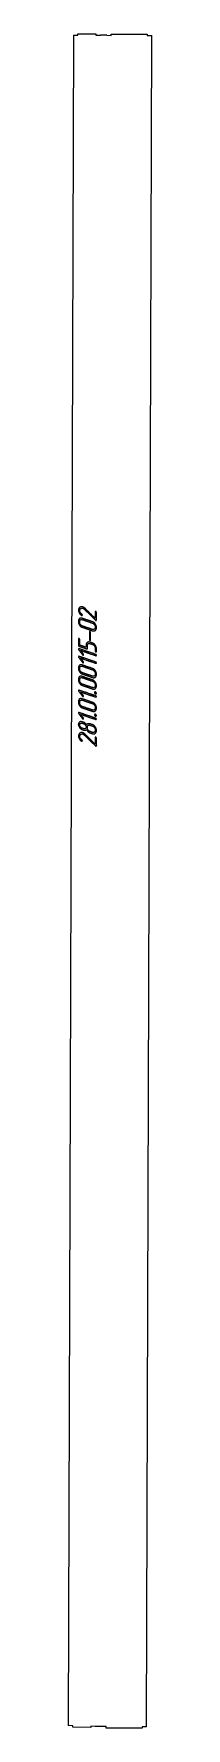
# Model space of a CAD drawing. Header units: millimetres. Extents: x -6 to 87, y -1 to 1880.
import ezdxf

# ---------------------------------------------------------------- set-up
doc = ezdxf.new("R2010")
doc.units = ezdxf.units.MM
doc.linetypes.add('K5LT_BASIC', pattern=[0])
doc.layers.add('Engraving', color=7, linetype='Continuous')

msp = doc.modelspace()

# ---------------------------------------------------------------- linework, layer by layer
at = {"color": 143, "linetype": 'K5LT_BASIC', "lineweight": 15, "true_color": 0x33acca}
for p, q in [((0, 1878.8), (-5.6, 1.5)), ((0, 1878.8), (5, 1878.8)), ((5, 1880.3), (25, 1880.2)), ((5, 1878.8), (5, 1880.3)), ((25, 1880.2), (25, 1878.7)), ((25, 1878.7), (30, 1878.7)), ((37.1, 1878.7), (30, 1878.7)), ((37.1, 1878.7), (42.1, 1878.6)), ((42.1, 1880.1), (82.1, 1880)), ((42.1, 1878.6), (42.1, 1880.1)), ((81.5, 0.3), (87.1, 1878.5)), ((82.1, 1880), (82.1, 1878.5)), ((82.1, 1878.5), (87.1, 1878.5)), ((-0.6, 1.4), (-5.6, 1.5)), ((-0.6, -0.1), (-0.6, 1.4)), ((24.4, 0.6), (19.4, 0.8)), ((19.4, 0.8), (19.4, -0.7)), ((36.5, 0.4), (31.5, 0.4)), ((36.5, -1.1), (36.5, 0.4)), ((81.5, 0.3), (76.5, 0.3)), ((76.5, 0.3), (76.5, -1.2)), ((19.4, -0.7), (-0.6, -0.1)), ((76.5, -1.2), (36.5, -1.1))]:
    msp.add_line(p, q, dxfattribs=at)
msp.add_open_spline([(31.5, 0.4), (31.2, 0.4), (30.6, 0.4), (29.7, 0.4), (28.8, 0.4), (27.9, 0.5), (27.1, 0.5), (26.2, 0.5), (25.3, 0.6), (24.7, 0.6), (24.4, 0.6)], degree=3, dxfattribs=at)
at = {"layer": 'Engraving', "color": 143, "linetype": 'K5LT_BASIC', "lineweight": 15, "true_color": 0x33acca}
for points, knots in [([(25.6, 1237.9), (25.6, 1233.6), (25.6, 1229.4), (25.6, 1229.1), (25.4, 1229), (25.1, 1228.8), (24.8, 1228.9), (24.6, 1229), (24.5, 1229.2), (18.6, 1235.1), (12.7, 1241), (12.4, 1241.2), (12.1, 1241.4), (11.9, 1241.6), (11.6, 1241.8), (11.1, 1242.2), (10.6, 1242.4), (9.1, 1242.8), (8.1, 1242), (7.7, 1241.7), (7.4, 1241.1), (7.1, 1240.5), (7.1, 1239.7), (7.1, 1238.8), (7.7, 1237.7), (8.2, 1236.7), (9.5, 1235.7), (9.8, 1235.6), (9.9, 1235.4), (10, 1235.2), (10, 1234.9), (10, 1234.6), (9.8, 1234.5), (9.6, 1234.3), (9.3, 1234.4), (9.2, 1234.5), (9.1, 1234.6), (7.3, 1235.7), (6.5, 1237.3), (5.7, 1238.7), (5.7, 1240.2), (5.7, 1242.2), (7.1, 1243.3), (8.5, 1244.5), (10.6, 1243.8), (11.3, 1243.6), (11.9, 1243.1), (12.6, 1242.7), (13.5, 1241.9), (18.8, 1236.5), (24.2, 1231.2), (24.2, 1234.8), (24.2, 1238.4), (24.2, 1238.6), (24.4, 1238.8), (24.6, 1238.9), (24.9, 1238.8), (25.1, 1238.7), (25.4, 1238.5), (25.6, 1238.2), (25.6, 1237.9)], [0, 0, 0, 3.047826, 3.047826, 3.226196, 3.226196, 3.425035, 3.425035, 3.570989, 3.570989, 9.561221, 9.561221, 9.825724, 9.825724, 10.050668, 10.050668, 10.473601, 10.473601, 11.396415, 11.396415, 11.832946, 11.832946, 12.317549, 12.317549, 13.072233, 13.072233, 14.062635, 14.062635, 14.240973, 14.240973, 14.40613, 14.40613, 14.588981, 14.588981, 14.779051, 14.779051, 14.881829, 14.881829, 16.249197, 16.249197, 17.325971, 17.325971, 18.610175, 18.610175, 19.935785, 19.935785, 20.483021, 20.483021, 21.195978, 21.195978, 26.62229, 26.62229, 29.191003, 29.191003, 29.365522, 29.365522, 29.547183, 29.547183, 29.763638, 29.763638, 30, 30, 30]), ([(21.3, 1227.4), (23.1, 1226.8), (24.3, 1225.1), (25.6, 1223.4), (25.6, 1221.6), (25.6, 1220.9), (25.6, 1220.2), (25.6, 1218.6), (24.3, 1217.7), (23.1, 1216.8), (21.3, 1217.4), (15.6, 1219.3), (9.9, 1221.3), (8.2, 1221.8), (7, 1223.5), (5.7, 1225.2), (5.7, 1227), (5.7, 1227.7), (5.7, 1228.4), (5.7, 1230.2), (6.9, 1231), (8.2, 1231.8), (9.9, 1231.2), (15.6, 1229.3), (21.3, 1227.4)], [0, 0, 0, 0.846521, 0.846521, 1.674424, 1.674424, 1.989042, 1.989042, 2.637777, 2.637777, 3.338641, 3.338641, 5.996422, 5.996422, 6.83575, 6.83575, 7.667338, 7.667338, 7.981955, 7.981955, 8.645972, 8.645972, 9.342219, 9.342219, 12, 12, 12]), ([(21.3, 1225.9), (15.6, 1227.9), (9.9, 1229.8), (8.8, 1230.2), (7.9, 1229.7), (7.1, 1229.1), (7.1, 1227.9), (7.1, 1227.2), (7.1, 1226.5), (7.1, 1225.3), (7.9, 1224.2), (8.8, 1223.1), (9.9, 1222.7), (15.6, 1220.8), (21.3, 1218.8), (22.5, 1218.4), (23.3, 1219), (24.2, 1219.6), (24.2, 1220.7), (24.2, 1221.4), (24.2, 1222.1), (24.2, 1223.3), (23.3, 1224.4), (22.5, 1225.5), (21.3, 1225.9)], [0, 0, 0, 3.194824, 3.194824, 3.749556, 3.749556, 4.284872, 4.284872, 4.662943, 4.662943, 5.32312, 5.32312, 6.003067, 6.003067, 9.197891, 9.197891, 9.751896, 9.751896, 10.278148, 10.278148, 10.656218, 10.656218, 11.310094, 11.310094, 12, 12, 12]), ([(21.3, 1203.7), (23.1, 1203.1), (24.3, 1201.4), (25.6, 1199.8), (25.6, 1198), (25.6, 1196.2), (25.6, 1194.4), (25.6, 1194.1), (25.4, 1194), (25.2, 1193.9), (24.9, 1194), (24.7, 1194), (24.4, 1194.3), (24.2, 1194.6), (24.2, 1194.9), (24.2, 1196.7), (24.2, 1198.5), (24.2, 1199.7), (23.3, 1200.8), (22.5, 1201.9), (21.3, 1202.3), (19.9, 1202.8), (18.5, 1203.2), (17.3, 1203.6), (16.5, 1203.1), (15.6, 1202.6), (15.6, 1201.4), (15.6, 1199.6), (15.6, 1197.8), (15.6, 1197.1), (14.9, 1197.3), (10.7, 1198.8), (6.4, 1200.3), (5.7, 1200.5), (5.7, 1201.2), (5.7, 1204.8), (5.7, 1208.3), (5.7, 1208.6), (5.9, 1208.7), (6.1, 1208.9), (6.4, 1208.8), (6.6, 1208.7), (6.9, 1208.4), (7.1, 1208.2), (7.1, 1207.8), (7.1, 1204.6), (7.1, 1201.4), (10.7, 1200.2), (14.2, 1199), (14.2, 1200.4), (14.2, 1201.9), (14.2, 1203.6), (15.5, 1204.4), (16.7, 1205.3), (18.5, 1204.7), (19.9, 1204.2), (21.3, 1203.7)], [0, 0, 0, 1.351228, 1.351228, 2.662779, 2.662779, 3.922788, 3.922788, 4.107001, 4.107001, 4.292735, 4.292735, 4.485615, 4.485615, 4.734631, 4.734631, 5.994173, 5.994173, 6.866386, 6.866386, 7.769938, 7.769938, 8.830137, 8.830137, 9.565925, 9.565925, 10.270982, 10.270982, 11.530524, 11.530524, 11.910709, 11.910709, 15.09852, 15.09852, 15.55144, 15.55144, 18.061409, 18.061409, 18.233297, 18.233297, 18.412253, 18.412253, 18.625478, 18.625478, 18.858232, 18.858232, 21.116357, 21.116357, 23.772239, 23.772239, 24.780872, 24.780872, 25.83696, 25.83696, 26.939275, 26.939275, 28, 28, 28]), ([(19.2, 1215.5), (19.2, 1211.3), (19.2, 1207), (19.2, 1206.7), (19, 1206.6), (18.8, 1206.5), (18.5, 1206.6), (18.3, 1206.6), (18, 1206.9), (17.8, 1207.2), (17.8, 1207.5), (17.8, 1211.8), (17.8, 1216), (17.8, 1216.3), (18, 1216.4), (18.2, 1216.6), (18.5, 1216.5), (18.7, 1216.4), (19, 1216.2), (19.2, 1215.9), (19.2, 1215.5)], [0, 0, 0, 3.94619, 3.94619, 4.18756, 4.18756, 4.430856, 4.430856, 4.683549, 4.683549, 5.009861, 5.009861, 8.956051, 8.956051, 9.181245, 9.181245, 9.415662, 9.415662, 9.694987, 9.694987, 10, 10, 10]), ([(24.9, 1191.2), (25.2, 1191.1), (25.4, 1190.8), (25.6, 1190.6), (25.6, 1190.2), (25.6, 1190.1), (25.4, 1189.8), (25.2, 1189.6), (24.9, 1189.8), (16.5, 1192.6), (8.1, 1195.5), (9.6, 1193.4), (11.2, 1191.4), (11.4, 1191.1), (11.4, 1190.8), (11.4, 1190.5), (11.2, 1190.4), (10.9, 1190.3), (10.6, 1190.4), (10.5, 1190.4), (10.2, 1190.7), (8, 1193.6), (5.9, 1196.4), (5.7, 1196.7), (5.7, 1197), (5.7, 1197.3), (5.9, 1197.4), (6.1, 1197.6), (6.4, 1197.5), (15.6, 1194.3), (24.9, 1191.2)], [0, 0, 0, 0.181151, 0.181151, 0.343934, 0.343934, 0.472146, 0.472146, 0.625059, 0.625059, 5.39951, 5.39951, 6.773407, 6.773407, 6.936544, 6.936544, 7.074093, 7.074093, 7.217588, 7.217588, 7.383484, 7.383484, 9.302301, 9.302301, 9.462957, 9.462957, 9.596849, 9.596849, 9.739807, 9.739807, 15, 15, 15]), ([(24.9, 1182.7), (25.2, 1182.6), (25.4, 1182.3), (25.6, 1182.1), (25.6, 1181.8), (25.6, 1181.6), (25.4, 1181.3), (25.2, 1181.2), (24.9, 1181.3), (16.5, 1184.2), (8.1, 1187), (9.6, 1185), (11.2, 1182.9), (11.4, 1182.6), (11.4, 1182.4), (11.4, 1182.1), (11.2, 1181.9), (10.9, 1181.8), (10.6, 1181.9), (10.5, 1181.9), (10.2, 1182.3), (8, 1185.1), (5.9, 1188), (5.7, 1188.2), (5.7, 1188.5), (5.7, 1188.8), (5.9, 1189), (6.1, 1189.1), (6.4, 1189), (15.6, 1185.9), (24.9, 1182.7)], [0, 0, 0, 0.181151, 0.181151, 0.343934, 0.343934, 0.472146, 0.472146, 0.625059, 0.625059, 5.39951, 5.39951, 6.773407, 6.773407, 6.936544, 6.936544, 7.074093, 7.074093, 7.217588, 7.217588, 7.383484, 7.383484, 9.302301, 9.302301, 9.462957, 9.462957, 9.596849, 9.596849, 9.739807, 9.739807, 15, 15, 15]), ([(21.3, 1175.5), (23.1, 1174.9), (24.3, 1173.2), (25.6, 1171.6), (25.6, 1169.8), (25.6, 1169.1), (25.6, 1168.4), (25.6, 1166.7), (24.3, 1165.8), (23.1, 1164.9), (21.3, 1165.5), (15.6, 1167.5), (9.9, 1169.4), (8.2, 1170), (7, 1171.7), (5.7, 1173.3), (5.7, 1175.1), (5.7, 1175.8), (5.7, 1176.5), (5.7, 1178.3), (6.9, 1179.1), (8.2, 1180), (9.9, 1179.4), (15.6, 1177.4), (21.3, 1175.5)], [0, 0, 0, 0.846521, 0.846521, 1.674424, 1.674424, 1.989042, 1.989042, 2.637777, 2.637777, 3.338641, 3.338641, 5.996422, 5.996422, 6.83575, 6.83575, 7.667338, 7.667338, 7.981955, 7.981955, 8.645972, 8.645972, 9.342219, 9.342219, 12, 12, 12]), ([(21.3, 1162.8), (23.1, 1162.2), (24.3, 1160.5), (25.6, 1158.9), (25.6, 1157.1), (25.6, 1156.4), (25.6, 1155.7), (25.6, 1154), (24.3, 1153.1), (23.1, 1152.2), (21.3, 1152.8), (15.6, 1154.8), (9.9, 1156.7), (8.2, 1157.3), (7, 1159), (5.7, 1160.6), (5.7, 1162.4), (5.7, 1163.1), (5.7, 1163.8), (5.7, 1165.6), (6.9, 1166.4), (8.2, 1167.3), (9.9, 1166.7), (15.6, 1164.7), (21.3, 1162.8)], [0, 0, 0, 0.846521, 0.846521, 1.674424, 1.674424, 1.989042, 1.989042, 2.637777, 2.637777, 3.338641, 3.338641, 5.996422, 5.996422, 6.83575, 6.83575, 7.667338, 7.667338, 7.981955, 7.981955, 8.645972, 8.645972, 9.342219, 9.342219, 12, 12, 12]), ([(21.3, 1174.1), (15.6, 1176), (9.9, 1178), (8.8, 1178.3), (7.9, 1177.8), (7.1, 1177.2), (7.1, 1176.1), (7.1, 1175.4), (7.1, 1174.6), (7.1, 1173.5), (7.9, 1172.3), (8.8, 1171.2), (9.9, 1170.8), (15.6, 1168.9), (21.3, 1167), (22.5, 1166.6), (23.3, 1167.2), (24.2, 1167.7), (24.2, 1168.8), (24.2, 1169.6), (24.2, 1170.3), (24.2, 1171.4), (23.3, 1172.5), (22.5, 1173.7), (21.3, 1174.1)], [0, 0, 0, 3.194824, 3.194824, 3.749556, 3.749556, 4.284872, 4.284872, 4.662943, 4.662943, 5.32312, 5.32312, 6.003067, 6.003067, 9.197891, 9.197891, 9.751896, 9.751896, 10.278148, 10.278148, 10.656218, 10.656218, 11.310094, 11.310094, 12, 12, 12]), ([(24.9, 1145.2), (25.2, 1145), (25.4, 1144.8), (25.6, 1144.5), (25.6, 1144.2), (25.6, 1144.1), (25.4, 1143.8), (25.2, 1143.6), (24.9, 1143.7), (16.5, 1146.6), (8.1, 1149.4), (9.6, 1147.4), (11.2, 1145.4), (11.4, 1145.1), (11.4, 1144.8), (11.4, 1144.5), (11.2, 1144.4), (10.9, 1144.2), (10.6, 1144.3), (10.5, 1144.4), (10.2, 1144.7), (8, 1147.5), (5.9, 1150.4), (5.7, 1150.7), (5.7, 1150.9), (5.7, 1151.2), (5.9, 1151.4), (6.1, 1151.5), (6.4, 1151.4), (15.6, 1148.3), (24.9, 1145.2)], [0, 0, 0, 0.181151, 0.181151, 0.343934, 0.343934, 0.472146, 0.472146, 0.625059, 0.625059, 5.39951, 5.39951, 6.773407, 6.773407, 6.936544, 6.936544, 7.074093, 7.074093, 7.217588, 7.217588, 7.383484, 7.383484, 9.302301, 9.302301, 9.462957, 9.462957, 9.596849, 9.596849, 9.739807, 9.739807, 15, 15, 15]), ([(21.3, 1161.4), (15.6, 1163.3), (9.9, 1165.3), (8.8, 1165.6), (7.9, 1165.1), (7.1, 1164.5), (7.1, 1163.4), (7.1, 1162.7), (7.1, 1161.9), (7.1, 1160.8), (7.9, 1159.6), (8.8, 1158.5), (9.9, 1158.1), (15.6, 1156.2), (21.3, 1154.3), (22.5, 1153.9), (23.3, 1154.5), (24.2, 1155), (24.2, 1156.1), (24.2, 1156.9), (24.2, 1157.6), (24.2, 1158.7), (23.3, 1159.8), (22.5, 1161), (21.3, 1161.4)], [0, 0, 0, 3.194824, 3.194824, 3.749556, 3.749556, 4.284872, 4.284872, 4.662943, 4.662943, 5.32312, 5.32312, 6.003067, 6.003067, 9.197891, 9.197891, 9.751896, 9.751896, 10.278148, 10.278148, 10.656218, 10.656218, 11.310094, 11.310094, 12, 12, 12]), ([(23.4, 1148.8), (23.4, 1149.2), (23.8, 1149.4), (24.1, 1149.6), (24.5, 1149.5), (24.9, 1149.4), (25.2, 1149), (25.6, 1148.6), (25.6, 1148.1), (25.6, 1147.6), (25.3, 1147.4), (24.9, 1147.2), (24.5, 1147.3), (24.3, 1147.4), (23.9, 1147.8), (23.4, 1148.3), (23.4, 1148.8)], [0, 0, 0, 0.855828, 0.855828, 1.74556, 1.74556, 2.805969, 2.805969, 3.96496, 3.96496, 4.876932, 4.876932, 5.801755, 5.801755, 6.76801, 6.76801, 8, 8, 8]), ([(21.3, 1137.9), (23.1, 1137.3), (24.3, 1135.7), (25.6, 1134), (25.6, 1132.2), (25.6, 1131.5), (25.6, 1130.8), (25.6, 1129.2), (24.3, 1128.3), (23.1, 1127.4), (21.3, 1128), (15.6, 1129.9), (9.9, 1131.8), (8.2, 1132.4), (7, 1134.1), (5.7, 1135.8), (5.7, 1137.6), (5.7, 1138.3), (5.7, 1139), (5.7, 1140.7), (6.9, 1141.6), (8.2, 1142.4), (9.9, 1141.8), (15.6, 1139.9), (21.3, 1137.9)], [0, 0, 0, 0.846521, 0.846521, 1.674424, 1.674424, 1.989042, 1.989042, 2.637777, 2.637777, 3.338641, 3.338641, 5.996422, 5.996422, 6.83575, 6.83575, 7.667338, 7.667338, 7.981955, 7.981955, 8.645972, 8.645972, 9.342219, 9.342219, 12, 12, 12]), ([(21.3, 1136.5), (15.6, 1138.4), (9.9, 1140.4), (8.8, 1140.8), (7.9, 1140.2), (7.1, 1139.7), (7.1, 1138.5), (7.1, 1137.8), (7.1, 1137.1), (7.1, 1135.9), (7.9, 1134.8), (8.8, 1133.7), (9.9, 1133.3), (15.6, 1131.3), (21.3, 1129.4), (22.5, 1129), (23.3, 1129.6), (24.2, 1130.2), (24.2, 1131.3), (24.2, 1132), (24.2, 1132.7), (24.2, 1133.8), (23.3, 1135), (22.5, 1136.1), (21.3, 1136.5)], [0, 0, 0, 3.194824, 3.194824, 3.749556, 3.749556, 4.284872, 4.284872, 4.662943, 4.662943, 5.32312, 5.32312, 6.003067, 6.003067, 9.197891, 9.197891, 9.751896, 9.751896, 10.278148, 10.278148, 10.656218, 10.656218, 11.310094, 11.310094, 12, 12, 12]), ([(24.9, 1120.3), (25.2, 1120.2), (25.4, 1119.9), (25.6, 1119.6), (25.6, 1119.3), (25.6, 1119.2), (25.4, 1118.9), (25.2, 1118.7), (24.9, 1118.9), (16.5, 1121.7), (8.1, 1124.6), (9.6, 1122.5), (11.2, 1120.5), (11.4, 1120.2), (11.4, 1119.9), (11.4, 1119.6), (11.2, 1119.5), (10.9, 1119.3), (10.6, 1119.4), (10.5, 1119.5), (10.2, 1119.8), (8, 1122.7), (5.9, 1125.5), (5.7, 1125.8), (5.7, 1126.1), (5.7, 1126.4), (5.9, 1126.5), (6.1, 1126.7), (6.4, 1126.6), (15.6, 1123.4), (24.9, 1120.3)], [0, 0, 0, 0.181151, 0.181151, 0.343934, 0.343934, 0.472146, 0.472146, 0.625059, 0.625059, 5.39951, 5.39951, 6.773407, 6.773407, 6.936544, 6.936544, 7.074093, 7.074093, 7.217588, 7.217588, 7.383484, 7.383484, 9.302301, 9.302301, 9.462957, 9.462957, 9.596849, 9.596849, 9.739807, 9.739807, 15, 15, 15]), ([(21.3, 1113.1), (23.1, 1112.5), (24.3, 1110.8), (25.6, 1109.1), (25.6, 1107.3), (25.6, 1106.6), (25.6, 1105.9), (25.6, 1104.3), (24.3, 1103.4), (23.1, 1102.5), (21.3, 1103.1), (19.9, 1103.6), (18.5, 1104.1), (17.4, 1104.4), (16.4, 1105.4), (15.4, 1106.3), (14.7, 1107.6), (14.1, 1107.1), (13.2, 1107), (12.4, 1106.8), (11.4, 1107.2), (10.6, 1107.4), (9.9, 1107.7), (8.3, 1108.2), (6.9, 1109.9), (6.3, 1110.8), (6, 1111.6), (5.9, 1112), (5.8, 1112.5), (5.7, 1112.7), (5.7, 1112.9), (5.7, 1113.2), (5.7, 1113.4), (5.7, 1115.1), (6.9, 1116), (7.5, 1116.4), (8.3, 1116.5), (8.7, 1116.5), (9, 1116.4), (9.3, 1116.4), (9.5, 1116.4), (9.7, 1116.3), (9.9, 1116.2), (10.7, 1116), (11.4, 1115.7), (12.4, 1115.4), (13.2, 1114.7), (14, 1114), (14.7, 1113), (15.2, 1113.8), (16.2, 1114.1), (17.3, 1114.4), (18.5, 1114), (19.9, 1113.5), (21.3, 1113.1)], [0, 0, 0, 1.873598, 1.873598, 3.69261, 3.69261, 4.386884, 4.386884, 5.818535, 5.818535, 7.364988, 7.364988, 8.831065, 8.831065, 10.043454, 10.043454, 11.431214, 11.431214, 12.22177, 12.22177, 13.14885, 13.14885, 13.899491, 13.899491, 15.762312, 15.762312, 16.708293, 16.708293, 17.125443, 17.125443, 17.362221, 17.362221, 17.577677, 17.577677, 19.055802, 19.055802, 19.771228, 19.771228, 20.139764, 20.139764, 20.365597, 20.365597, 20.592941, 20.592941, 21.340886, 21.340886, 22.373032, 22.373032, 23.469845, 23.469845, 24.415003, 24.415003, 25.533412, 25.533412, 27, 27, 27]), ([(11.4, 1114.3), (10.7, 1114.5), (9.9, 1114.8), (8.8, 1115.2), (7.9, 1114.6), (7.1, 1114.1), (7.1, 1112.9), (7.1, 1111.7), (7.9, 1110.6), (8.7, 1109.5), (9.9, 1109.1), (10.7, 1108.9), (11.4, 1108.6), (12.6, 1108.2), (13.4, 1108.8), (14.2, 1109.3), (14.2, 1110.5), (14.2, 1111.6), (13.4, 1112.8), (12.6, 1113.9), (11.4, 1114.3)], [0, 0, 0, 0.718951, 0.718951, 1.697337, 1.697337, 2.634709, 2.634709, 3.797866, 3.797866, 5.000561, 5.000561, 5.719512, 5.719512, 6.697901, 6.697901, 7.635273, 7.635273, 8.789173, 8.789173, 10, 10, 10]), ([(21.3, 1111.6), (19.9, 1112.1), (18.5, 1112.6), (17.3, 1113), (16.5, 1112.5), (15.6, 1111.9), (15.6, 1110.7), (15.6, 1110), (15.6, 1109.3), (15.6, 1108.1), (16.5, 1107), (17.3, 1105.9), (18.5, 1105.5), (19.9, 1105), (21.3, 1104.5), (22.5, 1104.1), (23.3, 1104.7), (24.2, 1105.3), (24.2, 1106.4), (24.2, 1107.1), (24.2, 1107.8), (24.2, 1109), (23.3, 1110.1), (22.5, 1111.2), (21.3, 1111.6)], [0, 0, 0, 1.329406, 1.329406, 2.254108, 2.254108, 3.148824, 3.148824, 3.778355, 3.778355, 4.877538, 4.877538, 6.009386, 6.009386, 7.338792, 7.338792, 8.260968, 8.260968, 9.137189, 9.137189, 9.766721, 9.766721, 10.866842, 10.866842, 12, 12, 12]), ([(23.4, 1123.9), (23.4, 1124.3), (23.8, 1124.5), (24.1, 1124.7), (24.5, 1124.6), (24.9, 1124.5), (25.2, 1124.1), (25.6, 1123.7), (25.6, 1123.2), (25.6, 1122.7), (25.3, 1122.5), (24.9, 1122.3), (24.5, 1122.5), (24.3, 1122.6), (23.9, 1123), (23.4, 1123.4), (23.4, 1123.9)], [0, 0, 0, 0.855828, 0.855828, 1.74556, 1.74556, 2.805969, 2.805969, 3.96496, 3.96496, 4.876932, 4.876932, 5.801755, 5.801755, 6.76801, 6.76801, 8, 8, 8]), ([(25.6, 1098.2), (25.6, 1093.9), (25.6, 1089.7), (25.6, 1089.4), (25.4, 1089.3), (25.1, 1089.1), (24.8, 1089.2), (24.6, 1089.3), (24.5, 1089.5), (18.6, 1095.4), (12.7, 1101.3), (12.4, 1101.5), (12.1, 1101.7), (11.9, 1101.9), (11.6, 1102.1), (11.1, 1102.5), (10.6, 1102.7), (9.1, 1103.1), (8.1, 1102.3), (7.7, 1102), (7.4, 1101.4), (7.1, 1100.8), (7.1, 1100), (7.1, 1099.1), (7.7, 1098), (8.2, 1097), (9.5, 1096), (9.8, 1095.9), (9.9, 1095.7), (10, 1095.5), (10, 1095.2), (10, 1094.9), (9.8, 1094.8), (9.6, 1094.6), (9.3, 1094.7), (9.2, 1094.8), (9.1, 1094.9), (7.3, 1096), (6.5, 1097.6), (5.7, 1099), (5.7, 1100.5), (5.7, 1102.5), (7.1, 1103.6), (8.5, 1104.8), (10.6, 1104.1), (11.3, 1103.9), (11.9, 1103.4), (12.6, 1103), (13.5, 1102.2), (18.8, 1096.8), (24.2, 1091.5), (24.2, 1095.1), (24.2, 1098.7), (24.2, 1098.9), (24.4, 1099.1), (24.6, 1099.2), (24.9, 1099.1), (25.1, 1099), (25.4, 1098.8), (25.6, 1098.5), (25.6, 1098.2)], [0, 0, 0, 3.047826, 3.047826, 3.226196, 3.226196, 3.425035, 3.425035, 3.570989, 3.570989, 9.561221, 9.561221, 9.825724, 9.825724, 10.050668, 10.050668, 10.473601, 10.473601, 11.396415, 11.396415, 11.832946, 11.832946, 12.317549, 12.317549, 13.072233, 13.072233, 14.062635, 14.062635, 14.240973, 14.240973, 14.40613, 14.40613, 14.588981, 14.588981, 14.779051, 14.779051, 14.881829, 14.881829, 16.249197, 16.249197, 17.325971, 17.325971, 18.610175, 18.610175, 19.935785, 19.935785, 20.483021, 20.483021, 21.195978, 21.195978, 26.62229, 26.62229, 29.191003, 29.191003, 29.365522, 29.365522, 29.547183, 29.547183, 29.763638, 29.763638, 30, 30, 30])]:
    msp.add_open_spline(points, degree=2, knots=knots, dxfattribs=at)

doc.saveas('drawing.dxf')
